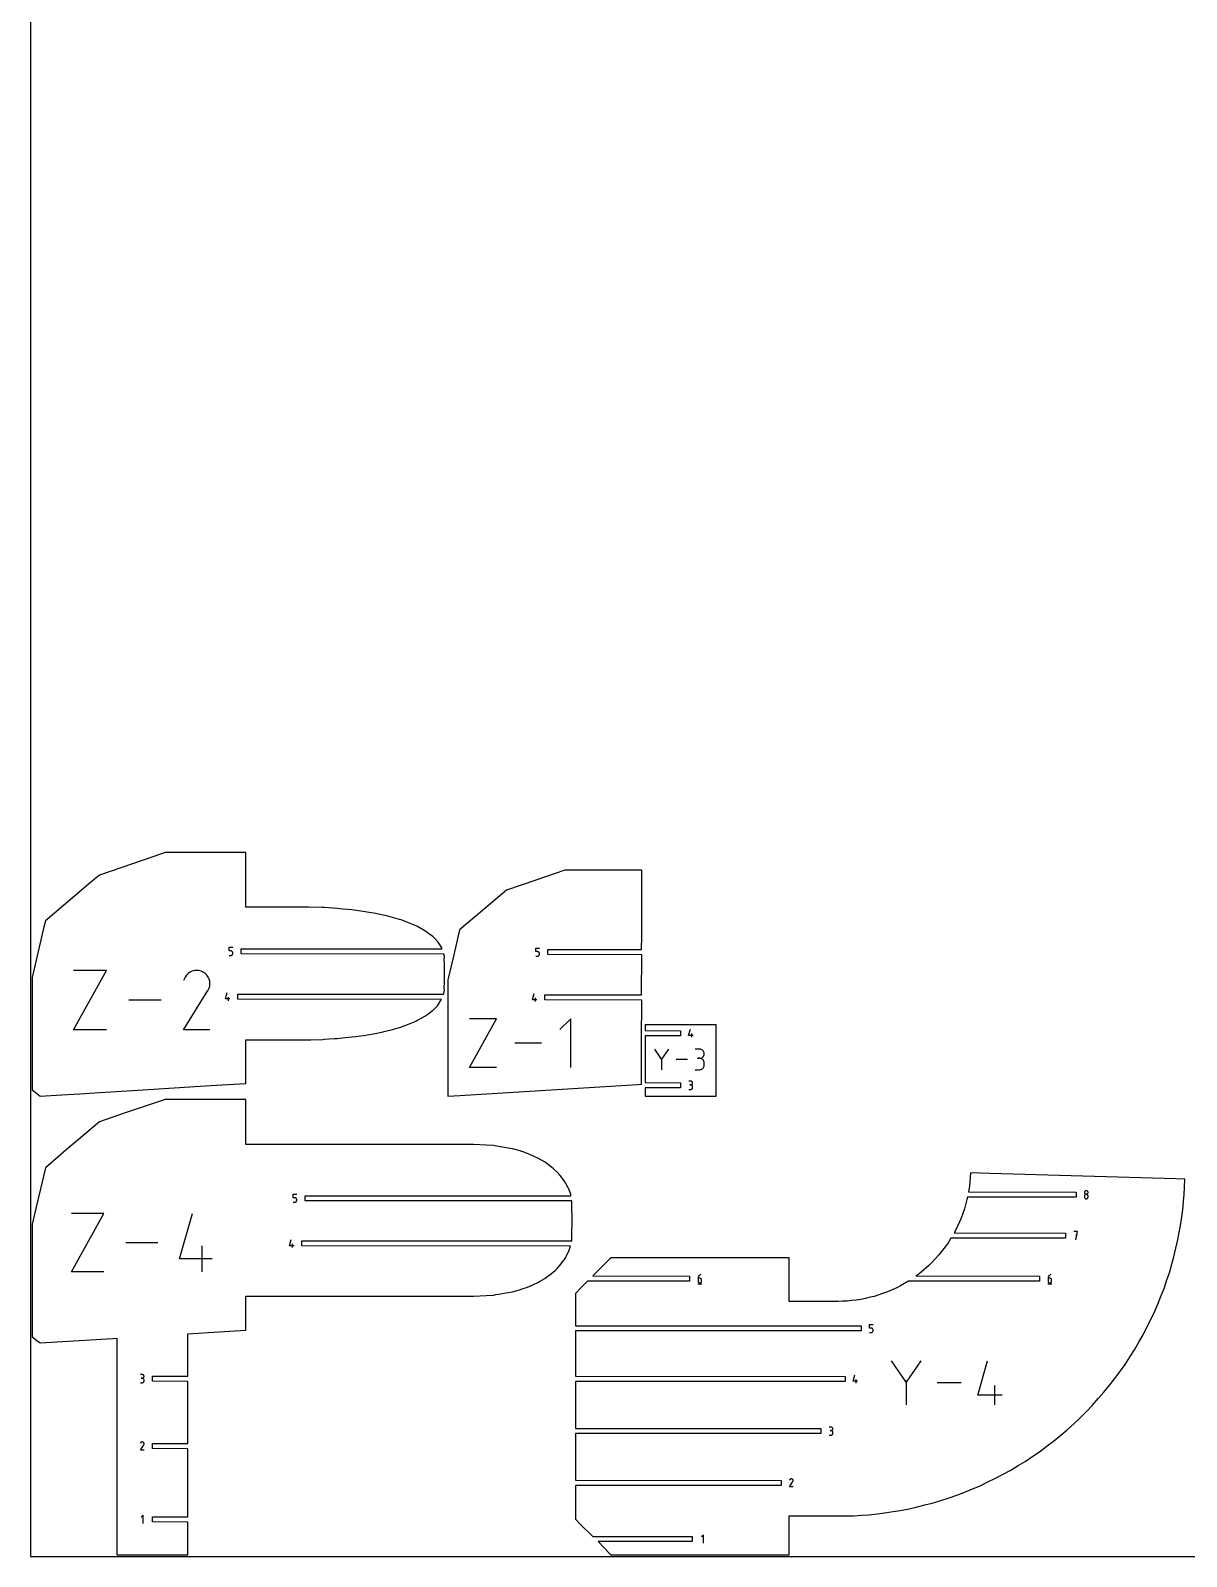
# Model space of a CAD drawing. Extents: x 0 to 3000, y 0 to 3000.
# Drawn here: x 0 to 1137, y 0 to 1500 of the extents above; entities that cross this region are included whole.
import ezdxf

# ---------------------------------------------------------------- set-up
doc = ezdxf.new("R2010")
doc.units = 0

msp = doc.modelspace()

# ---------------------------------------------------------------- linework, layer by layer
at = {"layer": 'annotation', "color": 1}
for p, q in [((195.276587, 595.256568), (195.276587, 598.819092)), ((195.276587, 598.819092), (198.829579, 598.819092)), ((197.053083, 595.256568), (195.276587, 595.256568)), ((195.276587, 590.819092), (197.053083, 590.819092)), ((197.372061, 595.228055), (197.053083, 595.256568)), ((197.053083, 590.819092), (197.371929, 590.84776)), ((197.053083, 590.819092), (197.053083, 590.819092)), ((197.371929, 590.84776), (197.672223, 590.930408)), ((197.672426, 595.145821), (197.372061, 595.228055)), ((197.672223, 590.930408), (197.948903, 591.062004)), ((197.949126, 595.014826), (197.672426, 595.145821)), ((197.948903, 591.062004), (198.196905, 591.237513)), ((198.197111, 594.840029), (197.949126, 595.014826)), ((198.196905, 591.237513), (198.411168, 591.451903)), ((198.411333, 594.626389), (198.197111, 594.840029)), ((198.411168, 591.451903), (198.586629, 591.700139)), ((198.586741, 594.378865), (198.411333, 594.626389)), ((198.586629, 591.700139), (198.718226, 591.977189)), ((198.718284, 594.102416), (198.586741, 594.378865)), ((198.718226, 591.977189), (198.800897, 592.278018)), ((198.800913, 593.802002), (198.718284, 594.102416)), ((198.800897, 592.278018), (198.829579, 592.597594)), ((198.829579, 593.482581), (198.800913, 593.802002)), ((198.829579, 592.597594), (198.829579, 593.482581)), ((198.829579, 593.482581), (198.829579, 593.482581)), ((496.82032, 594.534242), (496.82032, 598.096765)), ((496.82032, 598.096765), (500.373312, 598.096765)), ((498.596816, 594.534242), (496.82032, 594.534242)), ((496.82032, 590.096765), (498.596816, 590.096765)), ((498.915794, 594.505729), (498.596816, 594.534242)), ((498.596816, 590.096765), (498.915662, 590.125433)), ((498.596816, 590.096765), (498.596816, 590.096765)), ((498.915662, 590.125433), (499.215956, 590.208082)), ((499.216159, 594.423495), (498.915794, 594.505729)), ((499.215956, 590.208082), (499.492636, 590.339678)), ((499.492859, 594.2925), (499.216159, 594.423495)), ((499.492636, 590.339678), (499.740638, 590.515187)), ((499.740844, 594.117703), (499.492859, 594.2925)), ((499.740638, 590.515187), (499.954901, 590.729577)), ((499.955066, 593.904063), (499.740844, 594.117703)), ((499.954901, 590.729577), (500.130362, 590.977813)), ((500.130473, 593.656539), (499.955066, 593.904063)), ((500.130362, 590.977813), (500.261959, 591.254862)), ((500.262017, 593.38009), (500.130473, 593.656539)), ((500.261959, 591.254862), (500.34463, 591.555692)), ((500.344646, 593.079676), (500.262017, 593.38009)), ((500.34463, 591.555692), (500.373312, 591.875268)), ((500.373312, 592.760255), (500.344646, 593.079676)), ((500.373312, 591.875268), (500.373312, 592.760255)), ((500.373312, 592.760255), (500.373312, 592.760255)), ((42.241262, 517.651041), (74.674044, 576.062284)), ((74.674044, 576.062284), (42.241262, 576.062284)), ((153.516837, 571.483963), (152.16511, 569.567194)), ((155.138605, 573.084019), (153.516837, 571.483963)), ((156.981092, 574.35455), (155.138605, 573.084019)), ((158.994974, 575.282742), (156.981092, 574.35455)), ((161.130928, 575.855783), (158.994974, 575.282742)), ((163.339631, 576.06086), (161.130928, 575.855783)), ((165.571759, 575.885158), (163.339631, 576.06086)), ((167.77799, 575.315866), (165.571759, 575.885158)), ((169.909, 574.340169), (167.77799, 575.315866)), ((171.81496, 572.986754), (169.909, 574.340169)), ((169.909, 574.340169), (169.909, 574.340169)), ((173.408549, 571.362664), (171.81496, 572.986754)), ((174.675598, 569.517675), (173.408549, 571.362664)), ((150.425154, 517.650567), (174.396255, 556.240962)), ((152.16511, 569.567194), (150.461785, 566.29974)), ((174.396255, 556.240962), (174.424911, 556.276422)), ((174.396255, 556.240962), (174.396255, 556.240962)), ((174.424911, 556.276422), (174.452392, 556.312183)), ((174.452392, 556.312183), (174.478877, 556.348548)), ((174.478877, 556.348548), (174.504549, 556.385816)), ((174.504549, 556.385816), (174.529588, 556.424291)), ((174.529588, 556.424291), (174.554174, 556.464273)), ((174.554174, 556.464273), (174.578489, 556.506064)), ((174.578489, 556.506064), (174.602713, 556.549966)), ((174.602713, 556.549966), (174.627028, 556.596279)), ((174.627028, 556.596279), (175.616789, 558.72138)), ((174.627028, 556.596279), (174.627028, 556.596279)), ((175.601936, 567.501562), (174.675598, 569.517675)), ((176.173394, 565.364101), (175.601936, 567.501562)), ((175.616789, 558.72138), (176.194991, 560.924234)), ((176.375803, 563.155066), (176.173394, 565.364101)), ((176.194991, 560.924234), (176.375803, 563.155066)), ((128.522023, 546.856663), (96.583755, 546.856663)), ((191.677254, 548.052166), (193.451241, 554.273663)), ((196.119246, 548.052166), (191.677254, 548.052166)), ((194.787752, 546.273663), (194.787752, 549.826654)), ((493.444018, 547.329839), (495.218005, 553.551337)), ((497.88601, 547.329839), (493.444018, 547.329839)), ((496.554516, 545.551337), (496.554516, 549.104328)), ((431.655684, 480.549568), (458.293854, 528.524751)), ((458.293854, 528.524751), (431.655684, 528.524751)), ((531.174253, 528.524751), (520.508755, 517.856244)), ((531.174253, 480.549568), (531.174253, 528.524751)), ((74.674044, 517.651041), (42.241262, 517.651041)), ((176.366984, 517.650567), (150.425154, 517.650567)), ((647.023868, 512.178377), (648.797856, 518.399875)), ((651.46586, 512.178377), (647.023868, 512.178377)), ((650.134366, 510.399875), (650.134366, 513.952866)), ((502.52107, 504.537159), (476.289061, 504.537159)), ((620.599385, 488.941643), (613.874077, 498.667356)), ((627.323428, 498.667356), (620.599385, 488.941643)), ((657.947034, 498.643333), (653.469817, 498.643333)), ((658.752272, 498.571056), (657.947034, 498.643333)), ((659.509973, 498.362766), (658.752272, 498.571056)), ((660.207535, 498.031273), (659.509973, 498.362766)), ((660.832355, 497.589387), (660.207535, 498.031273)), ((661.371831, 497.04992), (660.832355, 497.589387)), ((661.813361, 496.42568), (661.371831, 497.04992)), ((662.144342, 495.72948), (661.813361, 496.42568)), ((662.352173, 494.974129), (662.144342, 495.72948)), ((458.293854, 480.549568), (431.655684, 480.549568)), ((620.599385, 489.724302), (620.599385, 478.504076)), ((645.910958, 488.585716), (634.886713, 488.585716)), ((657.947034, 489.688899), (655.705264, 489.688899)), ((655.705264, 489.688899), (657.947034, 489.688899)), ((657.947034, 489.688899), (658.752272, 489.761194)), ((658.752272, 489.616623), (657.947034, 489.688899)), ((657.947034, 489.688899), (657.947034, 489.688899)), ((658.752272, 489.761194), (659.509973, 489.969605)), ((659.509973, 489.408332), (658.752272, 489.616623)), ((659.509973, 489.969605), (660.207535, 490.301428)), ((660.207535, 489.076839), (659.509973, 489.408332)), ((660.207535, 490.301428), (660.832355, 490.743955)), ((660.832355, 488.634954), (660.207535, 489.076839)), ((660.832355, 490.743955), (661.371831, 491.28448)), ((661.371831, 488.095486), (660.832355, 488.634954)), ((660.832355, 479.55887), (661.371831, 480.098234)), ((661.371831, 491.28448), (661.813361, 491.910298)), ((661.813361, 487.471247), (661.371831, 488.095486)), ((661.371831, 480.098234), (661.813361, 480.722431)), ((661.813361, 491.910298), (662.144342, 492.608701)), ((662.144342, 486.775047), (661.813361, 487.471247)), ((661.813361, 480.722431), (662.144342, 481.418683)), ((662.144342, 492.608701), (662.352173, 493.366983)), ((662.352173, 486.019696), (662.144342, 486.775047)), ((662.144342, 481.418683), (662.352173, 482.174211)), ((662.42425, 494.172438), (662.352173, 494.974129)), ((662.352173, 493.366983), (662.42425, 494.172438)), ((662.42425, 485.218005), (662.352173, 486.019696)), ((662.352173, 482.174211), (662.42425, 482.976235)), ((662.42425, 494.172438), (662.42425, 494.172438)), ((662.42425, 482.976235), (662.42425, 485.218005)), ((662.42425, 485.218005), (662.42425, 485.218005)), ((649.244864, 467.123713), (647.468369, 467.123713)), ((649.564371, 467.095034), (649.244864, 467.123713)), ((649.865016, 467.012388), (649.564371, 467.095034)), ((650.141799, 466.880856), (649.865016, 467.012388)), ((650.389719, 466.705522), (650.141799, 466.880856)), ((650.603775, 466.491469), (650.389719, 466.705522)), ((650.778968, 466.24378), (650.603775, 466.491469)), ((650.910297, 465.967538), (650.778968, 466.24378)), ((650.992761, 465.667825), (650.910297, 465.967538)), ((650.910297, 464.729257), (650.992761, 465.030133)), ((651.02136, 465.349726), (650.992761, 465.667825)), ((650.992761, 465.030133), (651.02136, 465.349726)), ((651.02136, 465.349726), (651.02136, 465.349726)), ((653.469817, 478.505341), (657.947034, 478.505341)), ((657.947034, 478.505341), (658.752272, 478.577576)), ((657.947034, 478.505341), (657.947034, 478.505341)), ((658.752272, 478.577576), (659.509973, 478.785762)), ((659.509973, 478.785762), (660.207535, 479.11712)), ((660.207535, 479.11712), (660.832355, 479.55887)), ((647.468369, 459.133245), (649.244864, 459.133245)), ((649.244864, 463.570721), (648.355362, 463.570721)), ((648.355362, 463.570721), (649.244864, 463.570721)), ((649.244864, 463.570721), (649.564371, 463.599407)), ((649.564371, 463.542043), (649.244864, 463.570721)), ((649.244864, 463.570721), (649.244864, 463.570721)), ((649.244864, 459.133245), (649.564371, 459.161907)), ((649.244864, 459.133245), (649.244864, 459.133245)), ((649.564371, 463.599407), (649.865016, 463.682101)), ((649.865016, 463.459396), (649.564371, 463.542043)), ((649.564371, 459.161907), (649.865016, 459.244512)), ((649.865016, 463.682101), (650.141799, 463.813764)), ((650.141799, 463.327865), (649.865016, 463.459396)), ((649.865016, 459.244512), (650.141799, 459.37599)), ((650.141799, 463.813764), (650.389719, 463.989352)), ((650.389719, 463.152531), (650.141799, 463.327865)), ((650.141799, 459.37599), (650.389719, 459.55127)), ((650.389719, 463.989352), (650.603775, 464.203825)), ((650.603775, 462.938478), (650.389719, 463.152531)), ((650.389719, 459.55127), (650.603775, 459.765282)), ((650.603775, 464.203825), (650.778968, 464.452141)), ((650.778968, 462.690789), (650.603775, 462.938478)), ((650.603775, 459.765282), (650.778968, 460.012955)), ((650.778968, 464.452141), (650.910297, 464.729257)), ((650.910297, 462.414546), (650.778968, 462.690789)), ((650.778968, 460.012955), (650.910297, 460.289218)), ((650.992761, 462.114834), (650.910297, 462.414546)), ((650.910297, 460.289218), (650.992761, 460.589)), ((651.02136, 461.796734), (650.992761, 462.114834)), ((650.992761, 460.589), (651.02136, 460.907232)), ((651.02136, 460.907232), (651.02136, 461.796734)), ((651.02136, 461.796734), (651.02136, 461.796734)), ((258.16802, 352.647754), (258.16802, 356.210278)), ((258.16802, 356.210278), (261.721011, 356.210278)), ((259.944515, 352.647754), (258.16802, 352.647754)), ((258.16802, 348.210278), (259.944515, 348.210278)), ((260.263494, 352.619241), (259.944515, 352.647754)), ((259.944515, 348.210278), (260.263362, 348.238946)), ((259.944515, 348.210278), (259.944515, 348.210278)), ((260.263362, 348.238946), (260.563656, 348.321594)), ((260.563858, 352.537007), (260.263494, 352.619241)), ((260.563656, 348.321594), (260.840335, 348.45319)), ((260.840558, 352.406012), (260.563858, 352.537007)), ((260.840335, 348.45319), (261.088337, 348.628699)), ((261.088544, 352.231215), (260.840558, 352.406012)), ((261.088337, 348.628699), (261.3026, 348.843089)), ((261.302765, 352.017575), (261.088544, 352.231215)), ((261.3026, 348.843089), (261.478061, 349.091325)), ((261.478173, 351.770051), (261.302765, 352.017575)), ((261.478061, 349.091325), (261.609659, 349.368375)), ((261.609716, 351.493602), (261.478173, 351.770051)), ((261.609659, 349.368375), (261.692329, 349.669204)), ((261.692346, 351.193188), (261.609716, 351.493602)), ((261.692329, 349.669204), (261.721011, 349.98878)), ((261.721011, 350.873767), (261.692346, 351.193188)), ((261.721011, 349.98878), (261.721011, 350.873767)), ((261.721011, 350.873767), (261.721011, 350.873767)), ((1036.354773, 358.143019), (1036.326107, 357.82492)), ((1036.326107, 357.82492), (1036.326107, 357.82492)), ((1036.326107, 357.82492), (1036.354789, 357.505327)), ((1036.354773, 354.586857), (1036.326107, 354.267413)), ((1036.326107, 354.267413), (1036.326107, 353.382426)), ((1036.326107, 353.382426), (1036.326107, 353.382426)), ((1036.326107, 353.382426), (1036.354789, 353.063005)), ((1036.437402, 358.442732), (1036.354773, 358.143019)), ((1036.437402, 354.887616), (1036.354773, 354.586857)), ((1036.354789, 357.505327), (1036.43746, 357.204451)), ((1036.354789, 353.063005), (1036.43746, 352.762591)), ((1036.568945, 358.718974), (1036.437402, 358.442732)), ((1036.568945, 355.164645), (1036.437402, 354.887616)), ((1036.43746, 357.204451), (1036.569057, 356.927335)), ((1036.43746, 352.762591), (1036.569057, 352.486142)), ((1036.744353, 358.966663), (1036.568945, 358.718974)), ((1036.744353, 355.412898), (1036.568945, 355.164645)), ((1036.569057, 356.927335), (1036.744518, 356.679019)), ((1036.569057, 352.486142), (1036.744518, 352.238618)), ((1036.958574, 359.180716), (1036.744353, 358.966663)), ((1036.958574, 355.627329), (1036.744353, 355.412898)), ((1036.744518, 356.679019), (1036.958781, 356.464547)), ((1036.744518, 352.238618), (1036.958781, 352.024978)), ((1037.20656, 359.35605), (1036.958574, 359.180716)), ((1037.20656, 355.802892), (1036.958574, 355.627329)), ((1036.958781, 356.464547), (1037.206783, 356.288958)), ((1036.958781, 352.024978), (1037.206783, 351.850181)), ((1037.48326, 359.487582), (1037.20656, 359.35605)), ((1037.48326, 355.934541), (1037.20656, 355.802892)), ((1037.206783, 356.288958), (1037.483463, 356.157296)), ((1037.206783, 351.850181), (1037.483463, 351.719186)), ((1037.783624, 359.570229), (1037.48326, 359.487582)), ((1037.783624, 356.017231), (1037.48326, 355.934541)), ((1037.483463, 356.157296), (1037.783757, 356.074601)), ((1037.483463, 351.719186), (1037.783757, 351.636952)), ((1038.102603, 359.598907), (1037.783624, 359.570229)), ((1038.102603, 356.045916), (1037.783624, 356.017231)), ((1037.783757, 356.074601), (1038.102603, 356.045916)), ((1037.783757, 351.636952), (1038.102603, 351.608439)), ((1038.421581, 359.570229), (1038.102603, 359.598907)), ((1038.102603, 359.598907), (1038.102603, 359.598907)), ((1038.102603, 356.045916), (1038.421449, 356.074601)), ((1038.421581, 356.017248), (1038.102603, 356.045916)), ((1038.102603, 356.045916), (1038.102603, 356.045916)), ((1038.102603, 356.045916), (1038.102603, 356.045916)), ((1038.102603, 351.608439), (1038.421449, 351.636952)), ((1038.102603, 351.608439), (1038.102603, 351.608439)), ((1038.421449, 356.074601), (1038.721743, 356.157296)), ((1038.421449, 351.636952), (1038.721743, 351.719186)), ((1038.721946, 359.487582), (1038.421581, 359.570229)), ((1038.721946, 355.934599), (1038.421581, 356.017248)), ((1038.721743, 356.157296), (1038.998423, 356.288958)), ((1038.721743, 351.719186), (1038.998423, 351.850181)), ((1038.998646, 359.35605), (1038.721946, 359.487582)), ((1038.998646, 355.803003), (1038.721946, 355.934599)), ((1038.998423, 356.288958), (1039.246425, 356.464547)), ((1038.998423, 351.850181), (1039.246425, 352.024978)), ((1039.246631, 359.180716), (1038.998646, 359.35605)), ((1039.246631, 355.627494), (1038.998646, 355.803003)), ((1039.246425, 356.464547), (1039.460688, 356.679019)), ((1039.246425, 352.024978), (1039.460688, 352.238618)), ((1039.460853, 358.966663), (1039.246631, 359.180716)), ((1039.460853, 355.413104), (1039.246631, 355.627494)), ((1039.460688, 356.679019), (1039.636149, 356.927335)), ((1039.460688, 352.238618), (1039.636149, 352.486142)), ((1039.636261, 358.718974), (1039.460853, 358.966663)), ((1039.636261, 355.164868), (1039.460853, 355.413104)), ((1039.636149, 356.927335), (1039.767746, 357.204451)), ((1039.636149, 352.486142), (1039.767746, 352.762591)), ((1039.767804, 358.442732), (1039.636261, 358.718974)), ((1039.767804, 354.887818), (1039.636261, 355.164868)), ((1039.767746, 357.204451), (1039.850417, 357.505327)), ((1039.767746, 352.762591), (1039.850417, 353.063005)), ((1039.850433, 358.143019), (1039.767804, 358.442732)), ((1039.850433, 354.586989), (1039.767804, 354.887818)), ((1039.850417, 357.505327), (1039.879099, 357.82492)), ((1039.850417, 353.063005), (1039.879099, 353.382426)), ((1039.879099, 357.82492), (1039.850433, 358.143019)), ((1039.879099, 354.267413), (1039.850433, 354.586989)), ((1039.879099, 357.82492), (1039.879099, 357.82492)), ((1039.879099, 353.382426), (1039.879099, 354.267413)), ((1039.879099, 354.267413), (1039.879099, 354.267413)), ((40.394782, 279.758149), (72.24378, 337.117999)), ((72.24378, 337.117999), (40.394782, 337.117999)), ((146.627053, 292.509978), (159.346508, 337.117999)), ((1029.557891, 319.324317), (1026.000384, 319.324317)), ((1027.779389, 311.324317), (1029.557891, 319.324317)), ((1029.557891, 315.761793), (1027.779389, 315.761793)), ((125.122505, 308.438074), (93.75912, 308.438074)), ((168.929265, 279.758149), (168.929265, 305.23303)), ((254.653116, 305.443352), (256.427103, 311.664849)), ((259.095108, 305.443352), (254.653116, 305.443352)), ((257.763614, 303.664849), (257.763614, 307.217841)), ((178.47605, 292.509978), (146.627053, 292.509978)), ((72.24378, 279.758149), (40.394782, 279.758149)), ((656.398156, 274.022451), (656.35882, 273.481715)), ((656.35882, 273.481715), (656.35882, 270.822741)), ((658.135316, 273.481715), (656.35882, 273.481715)), ((656.35882, 270.822741), (656.35882, 270.822741)), ((656.35882, 270.822741), (656.387502, 270.503165)), ((656.387502, 270.503165), (656.470172, 270.202336)), ((656.51297, 274.541993), (656.398156, 274.022451)), ((656.470172, 270.202336), (656.601769, 269.925286)), ((656.698466, 275.033898), (656.51297, 274.541993)), ((656.949852, 275.491725), (656.698466, 275.033898)), ((657.262332, 275.909033), (656.949852, 275.491725)), ((657.631114, 276.279379), (657.262332, 275.909033)), ((658.051403, 276.596323), (657.631114, 276.279379)), ((658.518405, 276.853424), (658.051403, 276.596323)), ((658.454823, 273.453202), (658.135316, 273.481715)), ((658.755468, 273.370968), (658.454823, 273.453202)), ((659.027326, 277.044238), (658.518405, 276.853424)), ((659.03225, 273.239973), (658.755468, 273.370968)), ((659.027326, 277.044238), (659.027326, 277.044238)), ((659.28017, 273.065176), (659.03225, 273.239973)), ((659.494226, 272.851536), (659.28017, 273.065176)), ((659.669419, 272.604012), (659.494226, 272.851536)), ((659.800748, 272.327563), (659.669419, 272.604012)), ((659.669419, 269.925286), (659.800748, 270.202336)), ((659.883212, 272.027149), (659.800748, 272.327563)), ((659.800748, 270.202336), (659.883212, 270.503165)), ((659.911811, 271.707728), (659.883212, 272.027149)), ((659.883212, 270.503165), (659.911811, 270.822741)), ((659.911811, 270.822741), (659.911811, 271.707728)), ((659.911811, 271.707728), (659.911811, 271.707728)), ((1000.569937, 274.022451), (1000.5306, 273.481715)), ((1000.5306, 273.481715), (1000.5306, 270.822741)), ((1002.307096, 273.481715), (1000.5306, 273.481715)), ((1000.5306, 270.822741), (1000.5306, 270.822741)), ((1000.5306, 270.822741), (1000.559282, 270.503165)), ((1000.559282, 270.503165), (1000.641953, 270.202336)), ((1000.68475, 274.541993), (1000.569937, 274.022451)), ((1000.641953, 270.202336), (1000.77355, 269.925286)), ((1000.870247, 275.033898), (1000.68475, 274.541993)), ((1001.121632, 275.491725), (1000.870247, 275.033898)), ((1001.434113, 275.909033), (1001.121632, 275.491725)), ((1001.802894, 276.279379), (1001.434113, 275.909033)), ((1002.223183, 276.596323), (1001.802894, 276.279379)), ((1002.690185, 276.853424), (1002.223183, 276.596323)), ((1002.626603, 273.453202), (1002.307096, 273.481715)), ((1002.927248, 273.370968), (1002.626603, 273.453202)), ((1003.199106, 277.044238), (1002.690185, 276.853424)), ((1003.20403, 273.239973), (1002.927248, 273.370968)), ((1003.199106, 277.044238), (1003.199106, 277.044238)), ((1003.45195, 273.065176), (1003.20403, 273.239973)), ((1003.666007, 272.851536), (1003.45195, 273.065176)), ((1003.841199, 272.604012), (1003.666007, 272.851536)), ((1003.972528, 272.327563), (1003.841199, 272.604012)), ((1003.841199, 269.925286), (1003.972528, 270.202336)), ((1004.054992, 272.027149), (1003.972528, 272.327563)), ((1003.972528, 270.202336), (1004.054992, 270.503165)), ((1004.083592, 271.707728), (1004.054992, 272.027149)), ((1004.054992, 270.503165), (1004.083592, 270.822741)), ((1004.083592, 270.822741), (1004.083592, 271.707728)), ((1004.083592, 271.707728), (1004.083592, 271.707728)), ((656.136319, 268.044238), (660.136319, 268.044238)), ((656.601769, 269.925286), (656.777231, 269.67705)), ((656.777231, 269.67705), (656.991494, 269.46266)), ((656.991494, 269.46266), (657.239496, 269.287151)), ((657.239496, 269.287151), (657.516175, 269.155555)), ((657.516175, 269.155555), (657.816469, 269.072906)), ((657.816469, 269.072906), (658.135316, 269.044238)), ((658.135316, 269.044238), (658.454823, 269.072906)), ((658.135316, 269.044238), (658.135316, 269.044238)), ((658.454823, 269.072906), (658.755468, 269.155555)), ((658.755468, 269.155555), (659.03225, 269.287151)), ((659.03225, 269.287151), (659.28017, 269.46266)), ((659.28017, 269.46266), (659.494226, 269.67705)), ((659.494226, 269.67705), (659.669419, 269.925286)), ((1000.308099, 268.044238), (1004.308099, 268.044238)), ((1000.77355, 269.925286), (1000.949011, 269.67705)), ((1000.949011, 269.67705), (1001.163274, 269.46266)), ((1001.163274, 269.46266), (1001.411276, 269.287151)), ((1001.411276, 269.287151), (1001.687956, 269.155555)), ((1001.687956, 269.155555), (1001.98825, 269.072906)), ((1001.98825, 269.072906), (1002.307096, 269.044238)), ((1002.307096, 269.044238), (1002.626603, 269.072906)), ((1002.307096, 269.044238), (1002.307096, 269.044238)), ((1002.626603, 269.072906), (1002.927248, 269.155555)), ((1002.927248, 269.155555), (1003.20403, 269.287151)), ((1003.20403, 269.287151), (1003.45195, 269.46266)), ((1003.45195, 269.46266), (1003.666007, 269.67705)), ((1003.666007, 269.67705), (1003.841199, 269.925286)), ((824.921453, 224.556065), (824.921453, 228.118589)), ((824.921453, 228.118589), (828.474445, 228.118589)), ((826.697949, 224.556065), (824.921453, 224.556065)), ((824.921453, 220.118589), (826.697949, 220.118589)), ((827.016927, 224.527552), (826.697949, 224.556065)), ((826.697949, 220.118589), (827.016795, 220.147257)), ((826.697949, 220.118589), (826.697949, 220.118589)), ((827.016795, 220.147257), (827.317089, 220.229906)), ((827.317292, 224.445318), (827.016927, 224.527552)), ((827.317089, 220.229906), (827.593769, 220.361501)), ((827.593992, 224.314324), (827.317292, 224.445318)), ((827.593769, 220.361501), (827.841771, 220.537011)), ((827.841977, 224.139527), (827.593992, 224.314324)), ((827.841771, 220.537011), (828.056034, 220.7514)), ((828.056199, 223.925886), (827.841977, 224.139527)), ((828.056034, 220.7514), (828.231495, 220.999637)), ((828.231606, 223.678362), (828.056199, 223.925886)), ((828.231495, 220.999637), (828.363092, 221.276686)), ((828.36315, 223.401914), (828.231606, 223.678362)), ((828.363092, 221.276686), (828.445763, 221.577516)), ((828.445779, 223.101499), (828.36315, 223.401914)), ((828.445763, 221.577516), (828.474445, 221.897091)), ((828.474445, 222.782078), (828.445779, 223.101499)), ((828.474445, 221.897091), (828.474445, 222.782078)), ((828.474445, 222.782078), (828.474445, 222.782078)), ((861.030252, 171.357668), (846.636896, 192.172425)), ((875.420901, 192.172425), (861.030252, 171.357668)), ((931.378827, 158.613636), (940.947337, 192.171072)), ((109.853091, 178.822305), (108.076595, 178.822305)), ((108.076595, 170.831837), (109.853091, 170.831837)), ((109.853091, 175.269314), (108.963589, 175.269314)), ((108.963589, 175.269314), (109.853091, 175.269314)), ((110.172598, 178.793627), (109.853091, 178.822305)), ((109.853091, 175.269314), (110.172598, 175.297999)), ((110.172598, 175.240636), (109.853091, 175.269314)), ((109.853091, 175.269314), (109.853091, 175.269314)), ((109.853091, 170.831837), (110.172598, 170.860499)), ((109.853091, 170.831837), (109.853091, 170.831837)), ((110.473243, 178.71098), (110.172598, 178.793627)), ((110.172598, 175.297999), (110.473243, 175.380694)), ((110.473243, 175.157989), (110.172598, 175.240636)), ((110.172598, 170.860499), (110.473243, 170.943105)), ((110.750026, 178.579449), (110.473243, 178.71098)), ((110.473243, 175.380694), (110.750026, 175.512356)), ((110.750026, 175.026457), (110.473243, 175.157989)), ((110.473243, 170.943105), (110.750026, 171.074583)), ((110.997945, 178.404115), (110.750026, 178.579449)), ((110.750026, 175.512356), (110.997945, 175.687945)), ((110.997945, 174.851123), (110.750026, 175.026457)), ((110.750026, 171.074583), (110.997945, 171.249863)), ((111.212002, 178.190062), (110.997945, 178.404115)), ((110.997945, 175.687945), (111.212002, 175.902418)), ((111.212002, 174.63707), (110.997945, 174.851123)), ((110.997945, 171.249863), (111.212002, 171.463875)), ((111.387195, 177.942373), (111.212002, 178.190062)), ((111.212002, 175.902418), (111.387195, 176.150733)), ((111.387195, 174.389381), (111.212002, 174.63707)), ((111.212002, 171.463875), (111.387195, 171.711547)), ((111.518523, 177.66613), (111.387195, 177.942373)), ((111.387195, 176.150733), (111.518523, 176.42785)), ((111.518523, 174.113139), (111.387195, 174.389381)), ((111.387195, 171.711547), (111.518523, 171.98781)), ((111.600987, 177.366418), (111.518523, 177.66613)), ((111.518523, 176.42785), (111.600987, 176.728725)), ((111.600987, 173.813426), (111.518523, 174.113139)), ((111.518523, 171.98781), (111.600987, 172.287593)), ((111.629587, 177.048318), (111.600987, 177.366418)), ((111.600987, 176.728725), (111.629587, 177.048318)), ((111.629587, 173.495327), (111.600987, 173.813426)), ((111.600987, 172.287593), (111.629587, 172.605825)), ((111.629587, 177.048318), (111.629587, 177.048318)), ((111.629587, 172.605825), (111.629587, 173.495327)), ((111.629587, 173.495327), (111.629587, 173.495327)), ((808.884738, 172.298826), (810.658725, 178.520323)), ((813.326729, 172.298826), (808.884738, 172.298826)), ((811.995235, 170.520323), (811.995235, 174.073314)), ((861.030252, 173.032699), (861.030252, 149.019418)), ((915.201523, 170.595922), (891.607676, 170.595922)), ((948.156192, 149.020771), (948.156192, 168.184852)), ((955.337987, 158.613636), (931.378827, 158.613636)), ((787.122622, 127.244161), (785.346126, 127.244161)), ((787.122622, 123.69117), (786.23312, 123.69117)), ((786.23312, 123.69117), (787.122622, 123.69117)), ((787.442129, 127.215483), (787.122622, 127.244161)), ((787.122622, 123.69117), (787.442129, 123.719855)), ((787.442129, 123.662492), (787.122622, 123.69117)), ((787.122622, 123.69117), (787.122622, 123.69117)), ((787.742774, 127.132836), (787.442129, 127.215483)), ((787.442129, 123.719855), (787.742774, 123.80255)), ((787.742774, 123.579845), (787.442129, 123.662492)), ((788.019557, 127.001305), (787.742774, 127.132836)), ((787.742774, 123.80255), (788.019557, 123.934212)), ((788.019557, 123.448313), (787.742774, 123.579845)), ((788.267476, 126.825971), (788.019557, 127.001305)), ((788.019557, 123.934212), (788.267476, 124.109801)), ((788.267476, 123.272979), (788.019557, 123.448313)), ((788.481533, 126.611918), (788.267476, 126.825971)), ((788.267476, 124.109801), (788.481533, 124.324274)), ((788.481533, 123.058926), (788.267476, 123.272979)), ((788.656726, 126.364229), (788.481533, 126.611918)), ((788.481533, 124.324274), (788.656726, 124.572589)), ((788.656726, 122.811237), (788.481533, 123.058926)), ((788.481533, 119.885731), (788.656726, 120.133403)), ((788.788054, 126.087986), (788.656726, 126.364229)), ((788.656726, 124.572589), (788.788054, 124.849706)), ((788.788054, 122.534995), (788.656726, 122.811237)), ((788.656726, 120.133403), (788.788054, 120.409666)), ((788.870519, 125.788274), (788.788054, 126.087986)), ((788.788054, 124.849706), (788.870519, 125.150581)), ((788.870519, 122.235282), (788.788054, 122.534995)), ((788.788054, 120.409666), (788.870519, 120.709449)), ((788.899118, 125.470174), (788.870519, 125.788274)), ((788.870519, 125.150581), (788.899118, 125.470174)), ((788.899118, 121.917183), (788.870519, 122.235282)), ((788.870519, 120.709449), (788.899118, 121.027681)), ((788.899118, 125.470174), (788.899118, 125.470174)), ((788.899118, 121.027681), (788.899118, 121.917183)), ((788.899118, 121.917183), (788.899118, 121.917183)), ((108.076595, 104.598744), (111.359676, 109.884082)), ((108.3149, 111.709242), (108.081612, 111.261732)), ((108.500032, 111.971762), (108.3149, 111.709242)), ((108.722149, 112.190906), (108.500032, 111.971762)), ((108.974496, 112.364918), (108.722149, 112.190906)), ((109.250317, 112.492043), (108.974496, 112.364918)), ((109.542857, 112.570527), (109.250317, 112.492043)), ((109.845361, 112.598614), (109.542857, 112.570527)), ((110.151073, 112.57455), (109.845361, 112.598614)), ((110.453239, 112.49658), (110.151073, 112.57455)), ((110.745102, 112.362948), (110.453239, 112.49658)), ((111.006142, 112.177585), (110.745102, 112.362948)), ((110.745102, 112.362948), (110.745102, 112.362948)), ((111.2244, 111.955149), (111.006142, 112.177585)), ((111.397935, 111.70246), (111.2244, 111.955149)), ((111.359676, 109.884082), (111.363601, 109.888939)), ((111.359676, 109.884082), (111.359676, 109.884082)), ((111.363601, 109.888939), (111.367364, 109.893837)), ((111.367364, 109.893837), (111.370992, 109.898817)), ((111.370992, 109.898817), (111.374508, 109.903921)), ((111.374508, 109.903921), (111.377937, 109.909191)), ((111.377937, 109.909191), (111.381304, 109.914667)), ((111.381304, 109.914667), (111.384634, 109.92039)), ((111.384634, 109.92039), (111.387952, 109.926403)), ((111.387952, 109.926403), (111.391282, 109.932746)), ((111.391282, 109.932746), (111.52684, 110.2238)), ((111.391282, 109.932746), (111.391282, 109.932746)), ((111.524806, 111.426333), (111.397935, 111.70246)), ((111.603073, 111.133586), (111.524806, 111.426333)), ((111.52684, 110.2238), (111.606031, 110.525503)), ((111.630794, 110.831037), (111.603073, 111.133586)), ((111.606031, 110.525503), (111.630794, 110.831037)), ((785.346126, 119.253693), (787.122622, 119.253693)), ((787.122622, 119.253693), (787.442129, 119.282355)), ((787.122622, 119.253693), (787.122622, 119.253693)), ((787.442129, 119.282355), (787.742774, 119.364961)), ((787.742774, 119.364961), (788.019557, 119.496439)), ((788.019557, 119.496439), (788.267476, 119.671719)), ((788.267476, 119.671719), (788.481533, 119.885731)), ((111.629587, 104.598744), (108.076595, 104.598744)), ((746.59168, 75.435647), (746.358393, 74.988137)), ((746.776813, 75.698167), (746.59168, 75.435647)), ((746.99893, 75.917311), (746.776813, 75.698167)), ((747.251277, 76.091323), (746.99893, 75.917311)), ((747.527098, 76.218448), (747.251277, 76.091323)), ((747.819638, 76.296932), (747.527098, 76.218448)), ((748.122142, 76.325019), (747.819638, 76.296932)), ((748.427854, 76.300955), (748.122142, 76.325019)), ((748.730019, 76.222985), (748.427854, 76.300955)), ((749.021882, 76.089353), (748.730019, 76.222985)), ((749.282922, 75.90399), (749.021882, 76.089353)), ((749.021882, 76.089353), (749.021882, 76.089353)), ((749.50118, 75.681554), (749.282922, 75.90399)), ((749.674715, 75.428865), (749.50118, 75.681554)), ((749.801587, 75.152738), (749.674715, 75.428865)), ((749.879853, 74.859992), (749.801587, 75.152738)), ((746.353376, 68.325149), (749.636457, 73.610487)), ((749.906367, 68.325149), (746.353376, 68.325149)), ((749.636457, 73.610487), (749.640381, 73.615344)), ((749.636457, 73.610487), (749.636457, 73.610487)), ((749.640381, 73.615344), (749.644145, 73.620242)), ((749.644145, 73.620242), (749.647773, 73.625222)), ((749.647773, 73.625222), (749.651288, 73.630326)), ((749.651288, 73.630326), (749.654718, 73.635596)), ((749.654718, 73.635596), (749.658085, 73.641072)), ((749.658085, 73.641072), (749.661415, 73.646795)), ((749.661415, 73.646795), (749.664733, 73.652808)), ((749.664733, 73.652808), (749.668063, 73.659151)), ((749.668063, 73.659151), (749.803621, 73.950205)), ((749.668063, 73.659151), (749.668063, 73.659151)), ((749.803621, 73.950205), (749.882811, 74.251908)), ((749.907575, 74.557442), (749.879853, 74.859992)), ((749.882811, 74.251908), (749.907575, 74.557442)), ((110.742593, 40.518459), (108.964091, 38.739455)), ((110.742593, 32.518459), (110.742593, 40.518459)), ((661.578485, 21.073033), (659.799982, 19.294029)), ((661.578485, 13.073033), (661.578485, 21.073033))]:
    msp.add_line(p, q, dxfattribs=at)
at = {"layer": 'boundary', "color": 5}
for p, q in [((132.555693, 691.925671), (122.122288, 688.378313)), ((199.110227, 691.925671), (132.555693, 691.925671)), ((211.863219, 691.925672), (199.110227, 691.925671)), ((211.863219, 670.335747), (211.863219, 691.925672)), ((122.122288, 688.378313), (67.673074, 669.865572)), ((59.146778, 662.618237), (14.650269, 624.79629)), ((67.673074, 669.865572), (59.146778, 662.618237)), ((211.863219, 652.583516), (211.863219, 670.335747)), ((496.861075, 664.829424), (467.873045, 654.973429)), ((525.530341, 674.576979), (496.861075, 664.829424)), ((560.573448, 674.576978), (525.530341, 674.576979)), ((601.070872, 674.576979), (560.573448, 674.576978)), ((601.070872, 663.209187), (601.070872, 674.576979)), ((601.070872, 659.129045), (601.070872, 663.209187)), ((211.857644, 641.517796), (211.861568, 645.549993)), ((211.861568, 645.549993), (211.863218, 647.242062)), ((211.863218, 647.242062), (211.863219, 651.697713)), ((211.863219, 651.697713), (211.863219, 652.583516)), ((467.873045, 654.973429), (444.444199, 635.058954)), ((601.068092, 643.663228), (601.069652, 645.266609)), ((601.069652, 645.266609), (601.070511, 646.149317)), ((601.070511, 646.149317), (601.070872, 659.129045)), ((211.854416, 638.201311), (211.857644, 641.517796)), ((217.440909, 638.41668), (211.854416, 638.201311)), ((219.473788, 638.34031), (217.440909, 638.41668)), ((225.971176, 638.34031), (219.473788, 638.34031)), ((259.824272, 638.34031), (225.971176, 638.34031)), ((263.525643, 638.393453), (259.824272, 638.34031)), ((273.388443, 638.31674), (263.525643, 638.393453)), ((287.23732, 637.865357), (273.388443, 638.31674)), ((288.820934, 637.778516), (287.23732, 637.865357)), ((301.422893, 636.913819), (288.820934, 637.778516)), ((307.13519, 636.361142), (301.422893, 636.913819)), ((316.003121, 635.503221), (307.13519, 636.361142)), ((326.938805, 634.13534), (316.003121, 635.503221)), ((331.043379, 633.501135), (326.938805, 634.13534)), ((339.29874, 631.93547), (331.043379, 633.501135)), ((346.617919, 630.547387), (339.29874, 631.93547)), ((349.162209, 629.975407), (346.617919, 630.547387)), ((444.444199, 635.058954), (421.877016, 615.876998)), ((601.05179, 626.919504), (601.057189, 632.467359)), ((601.057189, 632.467359), (601.06195, 637.355957)), ((601.06195, 637.355957), (601.065589, 641.094315)), ((601.065589, 641.094315), (601.068092, 643.663228)), ((12.54972, 615.868946), (1.587501, 569.279469)), ((14.650269, 624.79629), (12.54972, 615.868946)), ((362.811594, 626.199942), (349.162209, 629.975407)), ((365.434742, 625.361275), (362.811594, 626.199942)), ((373.245936, 622.275944), (365.434742, 625.361275)), ((378.072657, 620.369477), (373.245936, 622.275944)), ((379.722339, 619.554273), (378.072657, 620.369477)), ((387.693488, 615.088028), (379.722339, 619.554273)), ((393.729696, 610.752077), (387.693488, 615.088028)), ((421.877016, 615.876998), (416.127534, 591.441599)), ((601.035133, 609.813808), (601.046747, 621.74506)), ((601.046747, 621.74506), (601.05179, 626.919504)), ((395.320769, 609.609245), (393.729696, 610.752077)), ((397.465871, 607.547502), (395.320769, 609.609245)), ((400.746721, 604.026289), (397.465871, 607.547502)), ((401.543908, 602.787983), (400.746721, 604.026289)), ((404.351458, 598.427575), (401.543908, 602.787983)), ((600.827459, 596.546765), (601.035133, 609.813808)), ((207.104086, 597.269091), (404.498122, 597.269092)), ((207.104087, 592.369092), (207.104086, 597.269091)), ((406.548738, 592.119092), (207.104087, 592.369092)), ((404.498122, 597.269092), (404.351458, 598.427575)), ((406.912949, 589.683387), (406.548738, 592.119092)), ((406.889037, 587.496193), (406.912949, 589.683387)), ((407.179801, 581.426406), (406.889037, 587.496193)), ((416.127534, 591.441599), (410.355573, 566.910738)), ((508.647819, 591.646765), (508.647819, 596.546765)), ((508.647819, 596.546765), (600.827459, 596.546765)), ((601.017201, 591.396765), (508.647819, 591.646765)), ((600.784087, 552.001337), (601.017201, 591.396765)), ((407.098338, 573.103817), (407.179801, 581.426406)), ((407.180572, 564.764855), (407.098338, 573.103817)), ((1.587501, 569.279469), (1.5875, 551.494002)), ((406.432905, 553.31365), (406.914498, 556.536678)), ((406.89069, 558.711583), (407.180572, 564.764855)), ((406.914498, 556.536678), (406.89069, 558.711583)), ((410.355573, 566.910738), (410.355597, 485.418677)), ((1.5875, 551.494002), (1.5875, 458.676294)), ((203.949254, 547.823663), (203.949253, 552.723663)), ((203.949253, 552.723663), (406.110033, 552.723663)), ((404.219131, 547.573664), (203.949254, 547.823663)), ((397.540923, 538.736729), (400.035751, 541.415841)), ((400.035751, 541.415841), (400.748976, 542.181639)), ((400.748976, 542.181639), (403.23181, 546.03976)), ((403.23181, 546.03976), (404.219131, 547.573664)), ((406.110033, 552.723663), (406.432905, 553.31365)), ((505.716017, 547.101337), (505.716017, 552.001337)), ((505.716017, 552.001337), (600.784087, 552.001337)), ((600.973829, 546.851337), (505.716017, 547.101337)), ((600.93502, 506.991764), (600.973829, 546.851337)), ((371.535266, 523.256324), (378.067129, 525.838305)), ((378.067129, 525.838305), (378.735536, 526.168851)), ((378.735536, 526.168851), (379.821559, 526.70586)), ((379.821559, 526.70586), (384.921905, 529.565524)), ((384.921905, 529.565524), (387.69395, 531.119602)), ((387.69395, 531.119602), (390.619275, 533.222219)), ((390.619275, 533.222219), (395.317196, 536.59853)), ((395.317196, 536.59853), (395.856065, 537.116737)), ((395.856065, 537.116737), (397.540923, 538.736729)), ((301.551151, 509.304738), (309.462087, 510.072073)), ((309.462087, 510.072073), (316.129461, 510.718734)), ((316.129461, 510.718734), (319.760444, 511.173802)), ((319.760444, 511.173802), (326.932291, 512.072581)), ((326.932291, 512.072581), (329.624073, 512.489254)), ((329.624073, 512.489254), (331.166837, 512.728043)), ((331.166837, 512.728043), (338.767042, 514.171529)), ((338.767042, 514.171529), (346.73678, 515.685066)), ((346.73678, 515.685066), (347.854257, 515.936582)), ((347.854257, 515.936582), (349.168465, 516.232363)), ((349.168465, 516.232363), (356.085848, 518.147976)), ((356.085848, 518.147976), (362.923076, 520.041232)), ((362.923076, 520.041232), (364.262344, 520.469849)), ((364.262344, 520.469849), (365.439786, 520.846646)), ((365.439786, 520.846646), (371.535266, 523.256324)), ((617.294623, 522.491856), (604.245872, 522.491856)), ((604.245872, 522.491856), (604.245872, 517.099875)), ((604.245872, 517.099875), (639.195868, 516.849875)), ((604.440872, 511.949875), (604.245872, 465.832994)), ((639.195868, 511.949875), (604.440872, 511.949875)), ((674.245863, 522.491856), (617.294623, 522.491856)), ((639.195868, 516.849875), (639.195868, 511.949875)), ((674.245863, 508.313968), (674.245863, 522.491856)), ((211.710412, 490.289742), (211.717746, 497.824715)), ((211.717746, 497.824715), (211.727498, 507.84302)), ((211.727498, 507.84302), (212.99724, 507.846961)), ((212.99724, 507.846961), (219.603749, 507.867492)), ((219.603749, 507.867492), (253.456851, 507.867492)), ((253.456851, 507.867492), (259.954237, 507.867492)), ((259.954237, 507.867492), (263.652589, 507.815075)), ((263.652589, 507.815075), (273.518487, 507.893973)), ((273.518487, 507.893973), (275.579957, 507.961604)), ((275.579957, 507.961604), (287.366838, 508.348239)), ((287.366838, 508.348239), (288.841291, 508.429407)), ((288.841291, 508.429407), (298.822573, 509.116838)), ((298.822573, 509.116838), (301.551151, 509.304738)), ((600.92249, 494.119818), (600.929227, 501.038556)), ((600.929227, 501.038556), (600.93502, 506.991764)), ((674.245863, 452.491858), (674.245863, 508.313968)), ((211.697745, 477.284814), (211.706307, 486.076121)), ((211.706307, 486.076121), (211.710412, 490.289742)), ((410.355597, 485.418677), (410.355599, 452.491858)), ((600.908022, 479.262041), (600.911463, 482.796082)), ((600.911463, 482.796082), (600.916315, 487.778309)), ((600.916315, 487.778309), (600.92249, 494.119818)), ((211.685722, 464.93858), (211.697745, 477.284814)), ((600.893376, 464.216254), (600.894835, 465.715411)), ((600.894835, 465.715411), (600.895875, 466.782906)), ((600.895875, 466.782906), (600.896374, 467.29455)), ((600.896374, 467.29455), (600.897264, 468.209494)), ((600.897264, 468.209494), (600.898721, 469.706287)), ((600.898721, 469.706287), (600.908022, 479.262041)), ((604.245872, 465.832994), (639.195868, 465.582994)), ((639.195868, 465.582994), (639.195868, 460.682994)), ((1.5875, 458.676294), (2.802425, 457.715662)), ((2.802425, 457.715662), (9.409043, 452.491858)), ((9.409043, 452.491858), (30.753999, 453.80531)), ((30.753999, 453.80531), (48.583834, 454.902461)), ((48.583834, 454.902461), (62.960446, 455.787105)), ((62.960446, 455.787105), (105.627458, 458.412456)), ((105.627458, 458.412456), (177.045204, 462.807019)), ((177.045204, 462.807019), (211.685722, 464.93858)), ((410.355599, 452.491858), (422.141804, 453.217106)), ((422.141804, 453.217106), (427.3227, 453.535892)), ((427.3227, 453.535892), (596.687107, 463.957426)), ((596.687107, 463.957426), (600.893376, 464.216254)), ((604.440872, 460.682994), (604.245872, 452.491858)), ((604.245872, 452.491858), (617.294623, 452.491858)), ((639.195868, 460.682994), (604.440872, 460.682994)), ((617.294623, 452.491858), (674.245863, 452.491858)), ((92.248638, 435.612454), (67.673074, 427.256759)), ((132.555693, 449.316857), (92.248638, 435.612454)), ((162.594974, 449.316857), (132.555693, 449.316857)), ((211.863219, 449.316858), (162.594974, 449.316857)), ((211.863219, 439.57228), (211.863219, 449.316858)), ((211.86322, 424.271224), (211.863219, 439.57228)), ((67.673074, 427.256759), (34.733696, 399.258351)), ((211.863219, 404.937638), (211.86322, 424.271224)), ((34.733696, 399.258351), (14.65027, 382.187476)), ((212.54963, 404.938981), (211.863219, 404.937638)), ((219.464602, 404.952512), (212.54963, 404.938981)), ((221.830906, 404.953351), (219.464602, 404.952512)), ((245.669265, 404.961813), (221.830906, 404.953351)), ((246.946644, 404.961814), (245.669265, 404.961813)), ((259.81508, 404.961814), (246.946644, 404.961814)), ((262.213784, 404.961814), (259.81508, 404.961814)), ((282.232719, 404.961813), (262.213784, 404.961814)), ((285.18054, 404.961813), (282.232719, 404.961813)), ((304.809261, 404.961813), (285.18054, 404.961813)), ((309.326683, 404.961813), (304.809261, 404.961813)), ((327.712499, 404.961812), (309.326683, 404.961813)), ((334.946091, 404.961812), (327.712499, 404.961812)), ((351.128273, 404.961812), (334.946091, 404.961812)), ((362.380005, 404.961813), (351.128273, 404.961812)), ((379.687798, 404.961813), (362.380005, 404.961813)), ((392.038883, 404.961813), (379.687798, 404.961813)), ((420.532876, 404.961813), (392.038883, 404.961813)), ((424.433558, 404.961813), (420.532876, 404.961813)), ((435.628717, 404.961814), (424.433558, 404.961813)), ((447.881535, 404.345367), (435.628717, 404.961814)), ((455.189266, 403.958931), (447.881535, 404.345367)), ((460.22285, 403.124772), (455.189266, 403.958931)), ((473.856985, 400.744072), (460.22285, 403.124772)), ((481.626258, 398.596518), (473.856985, 400.744072)), ((482.820009, 398.250606), (481.626258, 398.596518)), ((483.49129, 398.001272), (482.820009, 398.250606)), ((491.114982, 395.169702), (483.49129, 398.001272)), ((495.869326, 392.960159), (491.114982, 395.169702)), ((498.954231, 391.526526), (495.869326, 392.960159)), ((505.475987, 387.782637), (498.954231, 391.526526)), ((14.65027, 382.187476), (6.535281, 347.69874)), ((506.395127, 387.2011), (505.475987, 387.782637)), ((512.431738, 382.752462), (506.395127, 387.2011)), ((514.293383, 381.057548), (512.431738, 382.752462)), ((517.914791, 377.760664), (514.293383, 381.057548)), ((520.582532, 374.722144), (517.914791, 377.760664)), ((924.423044, 377.061201), (923.696763, 368.167649)), ((933.368511, 376.799901), (924.423044, 377.061201)), ((943.384377, 376.507337), (933.368511, 376.799901)), ((1126.123465, 371.169484), (943.384377, 376.507337)), ((522.551932, 372.479215), (520.582532, 374.722144)), ((525.369546, 368.365164), (522.551932, 372.479215)), ((526.304306, 367.00043), (525.369546, 368.365164)), ((528.803592, 362.117792), (526.304306, 367.00043)), ((529.162114, 361.417475), (528.803592, 362.117792)), ((531.142492, 355.818762), (529.162114, 361.417475)), ((923.285098, 364.05865), (922.333415, 358.30869)), ((923.696763, 368.167649), (923.285098, 364.05865)), ((1135.068933, 370.908189), (1126.123465, 371.169484)), ((1134.500131, 355.935716), (1134.845091, 363.121954)), ((1134.845091, 363.121954), (1135.068933, 370.908189)), ((6.535281, 347.69874), (1.587501, 326.670655)), ((269.995519, 349.760277), (269.995519, 354.660278)), ((269.995519, 354.660278), (531.135227, 354.660278)), ((532.2981, 349.510278), (269.995519, 349.760277)), ((531.135227, 354.660278), (531.142492, 355.818762)), ((532.369852, 344.887379), (532.2981, 349.510278)), ((920.799736, 350.961901), (918.393853, 341.800127)), ((921.471144, 353.15869), (920.799736, 350.961901)), ((1028.053606, 353.15869), (921.471144, 353.15869)), ((922.333415, 358.30869), (1028.053606, 358.05869)), ((1028.053606, 358.05869), (1028.053606, 353.15869)), ((1133.044438, 340.764494), (1133.843185, 349.089696)), ((1133.843185, 349.089696), (1134.500131, 355.935716)), ((532.368991, 316.102769), (532.644114, 330.164828)), ((532.644122, 330.826621), (532.369852, 344.887379)), ((532.644114, 330.164828), (532.644122, 330.826621)), ((915.047931, 332.69169), (913.515643, 328.856922)), ((918.393853, 341.800127), (915.047931, 332.69169)), ((1130.872902, 325.431101), (1132.064482, 333.845302)), ((1132.064482, 333.845302), (1133.044438, 340.764494)), ((1.587501, 326.670655), (1.5875, 257.960602)), ((532.214402, 310.364849), (532.368991, 316.102769)), ((909.216379, 319.942788), (908.117204, 318.024317)), ((908.117204, 318.024317), (1017.730392, 317.774317)), ((913.515643, 328.856922), (909.216379, 319.942788)), ((1017.730392, 317.774317), (1017.730392, 312.874317)), ((1127.958959, 309.981975), (1129.557919, 318.45969)), ((1129.557919, 318.45969), (1130.872902, 325.431101)), ((266.925115, 305.214849), (266.925115, 310.114849)), ((266.925115, 310.114849), (532.019403, 310.114849)), ((531.067896, 304.964849), (266.925115, 305.214849)), ((529.160567, 299.572825), (529.37368, 300.175403)), ((529.37368, 300.175403), (531.067896, 304.964849)), ((532.019403, 310.114849), (532.214402, 310.364849)), ((899.392208, 304.525133), (893.260132, 296.437749)), ((901.925527, 307.786365), (899.392208, 304.525133)), ((905.076312, 312.874317), (901.925527, 307.786365)), ((1017.730392, 312.874317), (905.076312, 312.874317)), ((1124.279899, 294.467207), (1126.298722, 302.980941)), ((1126.298722, 302.980941), (1127.958959, 309.981975)), ((517.914912, 283.229491), (519.985785, 285.588619)), ((519.985785, 285.588619), (522.551094, 288.510788)), ((522.551094, 288.510788), (523.714884, 290.210425)), ((523.714884, 290.210425), (526.302973, 293.989717)), ((526.302973, 293.989717), (526.865392, 295.088655)), ((526.865392, 295.088655), (529.160567, 299.572825)), ((569.746283, 292.518314), (552.972211, 275.744239)), ((570.865069, 293.637105), (569.746283, 292.518314)), ((600.545123, 293.637105), (570.865069, 293.637105)), ((689.357072, 293.637104), (600.545123, 293.637105)), ((716.041036, 293.637103), (689.357072, 293.637104)), ((746.000428, 293.637103), (716.041036, 293.637103)), ((746.000426, 255.697115), (746.000428, 293.637103)), ((883.343782, 286.096882), (875.671911, 279.373017)), ((886.307816, 288.972272), (883.343782, 286.096882)), ((893.260132, 296.437749), (886.307816, 288.972272)), ((1119.817157, 278.940305), (1122.266034, 287.460699)), ((1122.266034, 287.460699), (1124.279899, 294.467207)), ((498.952265, 269.463767), (500.445734, 270.32136)), ((500.445734, 270.32136), (505.65325, 273.311532)), ((505.65325, 273.311532), (506.174011, 273.623548)), ((506.174011, 273.623548), (511.083796, 277.243035)), ((511.083796, 277.243035), (512.433292, 278.237832)), ((512.433292, 278.237832), (515.750288, 281.258418)), ((515.750288, 281.258418), (517.914912, 283.229491)), ((547.822212, 270.594238), (540.290723, 263.062748)), ((648.086319, 270.594238), (547.822212, 270.594238)), ((552.972211, 275.744239), (648.086319, 275.494238)), ((648.086319, 275.494238), (648.086319, 270.594238)), ((863.259203, 270.594238), (855.339079, 266.0778)), ((992.2581, 270.594238), (863.259203, 270.594238)), ((872.335283, 276.939857), (870.655441, 275.744238)), ((870.655441, 275.744238), (992.258099, 275.494238)), ((875.671911, 279.373017), (872.335283, 276.939857)), ((992.258099, 275.494238), (992.2581, 270.594238)), ((1114.556921, 263.457718), (1117.443401, 271.953802)), ((1117.443401, 271.953802), (1119.817157, 278.940305)), ((1.5875, 257.960602), (1.5875, 216.067481)), ((211.717284, 254.738885), (211.718516, 256.003573)), ((211.718516, 256.003573), (218.900083, 256.017373)), ((218.900083, 256.017373), (219.612959, 256.018743)), ((219.612959, 256.018743), (243.451317, 256.027466)), ((243.451317, 256.027466), (245.817621, 256.028332)), ((245.817621, 256.028332), (258.686051, 256.028332)), ((258.686051, 256.028332), (259.96343, 256.028332)), ((259.96343, 256.028332), (262.362558, 256.028331)), ((262.362558, 256.028331), (282.381132, 256.028332)), ((282.381132, 256.028332), (285.335635, 256.028332)), ((285.335635, 256.028332), (304.957858, 256.028332)), ((304.957858, 256.028332), (309.488695, 256.028332)), ((309.488695, 256.028332), (327.8615, 256.028332)), ((327.8615, 256.028332), (335.115592, 256.028332)), ((335.115592, 256.028332), (351.278016, 256.028331)), ((351.278016, 256.028331), (362.557588, 256.028332)), ((362.557588, 256.028332), (379.915815, 256.028332)), ((379.915815, 256.028332), (392.225231, 256.028332)), ((392.225231, 256.028332), (420.791715, 256.028332)), ((420.791715, 256.028332), (424.629532, 256.028332)), ((424.629532, 256.028332), (435.632521, 256.028332)), ((435.632521, 256.028332), (447.981675, 256.649923)), ((447.981675, 256.649923), (455.186515, 257.031068)), ((455.186515, 257.031068), (457.701052, 257.448037)), ((457.701052, 257.448037), (460.424495, 257.89964)), ((460.424495, 257.89964), (467.431142, 259.123803)), ((467.431142, 259.123803), (473.855507, 260.246216)), ((473.855507, 260.246216), (476.128969, 260.874845)), ((476.128969, 260.874845), (481.825382, 262.449909)), ((481.825382, 262.449909), (482.544151, 262.658251)), ((482.544151, 262.658251), (488.618886, 264.892779)), ((488.618886, 264.892779), (491.115729, 265.820594)), ((491.115729, 265.820594), (494.602724, 267.441709)), ((494.602724, 267.441709), (498.952265, 269.463767)), ((537.091986, 259.864015), (535.819122, 258.59115)), ((535.819122, 258.59115), (535.819123, 226.818589)), ((540.290723, 263.062748), (537.091986, 259.864015)), ((746.000432, 250.663419), (746.000426, 255.697115)), ((829.570714, 255.621545), (825.531559, 254.762154)), ((838.775974, 258.69108), (829.570714, 255.621545)), ((842.655485, 260.106263), (838.775974, 258.69108)), ((851.695288, 264.134575), (842.655485, 260.106263)), ((855.339079, 266.0778), (851.695288, 264.134575)), ((1108.490573, 248.07838), (1111.81942, 256.517805)), ((1111.81942, 256.517805), (1114.556921, 263.457718)), ((211.685723, 222.329766), (211.717284, 254.738885)), ((751.610927, 250.661391), (746.000432, 250.663419)), ((753.793137, 250.660595), (751.610927, 250.661391)), ((761.13157, 250.660595), (753.793137, 250.660595)), ((790.182182, 250.660594), (761.13157, 250.660595)), ((794.143619, 250.660594), (790.182182, 250.660594)), ((798.566083, 250.822503), (794.143619, 250.660594)), ((803.054969, 251.118173), (798.566083, 250.822503)), ((807.598013, 251.623624), (803.054969, 251.118173)), ((811.717615, 251.910375), (807.598013, 251.623624)), ((816.301356, 252.633823), (811.717615, 251.910375)), ((820.911214, 253.582433), (816.301356, 252.633823)), ((825.531559, 254.762154), (820.911214, 253.582433)), ((1101.615284, 232.863078), (1105.388039, 241.212494)), ((1105.388039, 241.212494), (1108.490573, 248.07838)), ((535.819123, 226.818589), (816.648952, 226.568589)), ((816.648952, 226.568589), (816.648952, 221.668589)), ((1093.933982, 217.873816), (1098.149037, 226.099196)), ((1098.149037, 226.099196), (1101.615284, 232.863078)), ((1.5875, 216.067481), (6.281083, 212.356299)), ((6.281083, 212.356299), (9.409043, 209.883045)), ((9.409043, 209.883045), (80.884668, 214.281265)), ((80.884668, 214.281265), (84.854099, 214.525522)), ((84.854099, 214.525522), (84.854099, 26.203079)), ((154.854089, 193.719216), (154.85409, 218.832704)), ((154.85409, 218.832704), (175.170659, 220.082858)), ((175.170659, 220.082858), (211.685723, 222.329766)), ((536.014122, 221.668589), (535.819122, 177.220322)), ((816.648952, 221.668589), (536.014122, 221.668589)), ((1085.45598, 203.173075), (1090.108225, 211.240133)), ((1090.108225, 211.240133), (1093.933982, 217.873816)), ((1076.196941, 188.823045), (1081.277766, 196.697651)), ((1081.277766, 196.697651), (1085.45598, 203.173075)), ((154.659089, 177.281587), (154.854089, 193.719216)), ((1066.178873, 174.884806), (1071.676232, 182.533445)), ((1071.676232, 182.533445), (1076.196941, 188.823045)), ((119.904094, 172.381587), (119.904094, 177.281587)), ((119.904094, 177.281587), (154.659089, 177.281587)), ((154.854089, 172.131587), (119.904094, 172.381587)), ((154.65909, 111.048809), (154.854089, 172.131587)), ((535.819122, 177.220322), (801.056737, 176.970324)), ((536.014122, 172.070323), (535.819123, 125.953443)), ((801.056737, 172.070323), (536.014122, 172.070323)), ((801.056737, 176.970324), (801.056737, 172.070323)), ((1055.430085, 161.417552), (1061.32842, 168.807741)), ((1061.32842, 168.807741), (1066.178873, 174.884806)), ((1043.984998, 148.477702), (1050.265441, 155.578483)), ((1050.265441, 155.578483), (1055.430085, 161.417552)), ((1026.14736, 130.825005), (1031.883747, 136.118255)), ((1031.883747, 136.118255), (1038.524251, 142.900541)), ((1038.524251, 142.900541), (1043.984998, 148.477702)), ((535.819123, 125.953443), (777.073626, 125.703442)), ((536.014122, 120.803442), (535.819123, 75.025213)), ((777.073626, 120.803442), (536.014122, 120.803442)), ((777.073626, 125.703442), (777.073626, 120.803442)), ((1013.182256, 119.398428), (1019.171654, 124.387958)), ((1019.171654, 124.387958), (1026.14736, 130.825005)), ((119.904094, 106.148809), (119.904094, 111.048809)), ((119.904094, 111.048809), (154.65909, 111.048809)), ((154.854089, 105.898809), (119.904094, 106.148809)), ((154.659089, 38.968459), (154.854089, 105.898809)), ((992.119472, 102.985116), (999.680861, 108.662322)), ((999.680861, 108.662322), (1005.898857, 113.330734)), ((1005.898857, 113.330734), (1013.182256, 119.398428)), ((971.29468, 89.399132), (977.890951, 93.383809)), ((977.890951, 93.383809), (985.698808, 98.652575)), ((985.698808, 98.652575), (992.119472, 102.985116)), ((535.819123, 75.025213), (738.080875, 74.775214)), ((941.464581, 73.249557), (948.328117, 76.51405)), ((948.328117, 76.51405), (956.52922, 80.925689)), ((956.52922, 80.925689), (963.273258, 84.553385)), ((963.273258, 84.553385), (971.29468, 89.399132)), ((536.014123, 69.875213), (535.819122, 36.63346)), ((738.080875, 69.875214), (536.014123, 69.875213)), ((738.080875, 74.775214), (738.080875, 69.875214)), ((902.154001, 57.248801), (910.688187, 60.326599)), ((910.688187, 60.326599), (917.706093, 62.857446)), ((917.706093, 62.857446), (926.163423, 66.381663)), ((926.163423, 66.381663), (933.118145, 69.2796)), ((933.118145, 69.2796), (941.464581, 73.249557)), ((848.246307, 44.121113), (855.253596, 45.22913)), ((855.253596, 45.22913), (863.823308, 46.995288)), ((863.823308, 46.995288), (870.870424, 48.447539)), ((870.870424, 48.447539), (879.45951, 50.643375)), ((879.45951, 50.643375), (886.522568, 52.448952)), ((886.522568, 52.448952), (895.100288, 55.082928)), ((895.100288, 55.082928), (902.154001, 57.248801)), ((119.904094, 34.068459), (119.904095, 38.968459)), ((154.854089, 33.81846), (119.904094, 34.068459)), ((119.904095, 38.968459), (154.659089, 38.968459)), ((154.854089, 1.587501), (154.854089, 33.81846)), ((535.819122, 36.63346), (537.091987, 35.360598)), ((537.091987, 35.360598), (540.290723, 32.161863)), ((540.290723, 32.161863), (552.929548, 19.523034)), ((746.000426, 35.336677), (746.000432, 39.922051)), ((746.000427, 1.5875), (746.000426, 35.336677)), ((746.000432, 39.922051), (751.610927, 39.92408)), ((751.610927, 39.92408), (753.793135, 39.924569)), ((753.793135, 39.924569), (782.83463, 39.924568)), ((782.83463, 39.924568), (790.182182, 39.924875)), ((790.182182, 39.924875), (794.143618, 39.924876)), ((794.143618, 39.924876), (801.933134, 39.918109)), ((801.933134, 39.918109), (809.126437, 40.050411)), ((809.126437, 40.050411), (817.471626, 40.602624)), ((817.471626, 40.602624), (824.334092, 41.056603)), ((824.334092, 41.056603), (832.779842, 41.998841)), ((832.779842, 41.998841), (839.725012, 42.77356)), ((839.725012, 42.77356), (848.246307, 44.121113)), ((84.854099, 26.203079), (84.854099, 1.5875)), ((552.929548, 19.523034), (650.639987, 19.523033)), ((650.639987, 19.523033), (650.639986, 14.623033)), ((84.854099, 1.5875), (146.76211, 1.587501)), ((146.76211, 1.587501), (154.854089, 1.587501)), ((650.639986, 14.623033), (558.274546, 14.623034)), ((558.274546, 14.623034), (569.746283, 2.706292)), ((569.746283, 2.706292), (570.86507, 1.5875)), ((570.86507, 1.5875), (600.545124, 1.5875)), ((600.545124, 1.5875), (689.357072, 1.5875)), ((689.357072, 1.5875), (716.041036, 1.5875)), ((716.041036, 1.5875), (746.000427, 1.5875))]:
    msp.add_line(p, q, dxfattribs=at)
at = {"layer": 'frame', "color": 5}
for p, q in [((0, 3000), (0, 0)), ((0, 0), (3000, 0))]:
    msp.add_line(p, q, dxfattribs=at)

doc.saveas('drawing.dxf')
